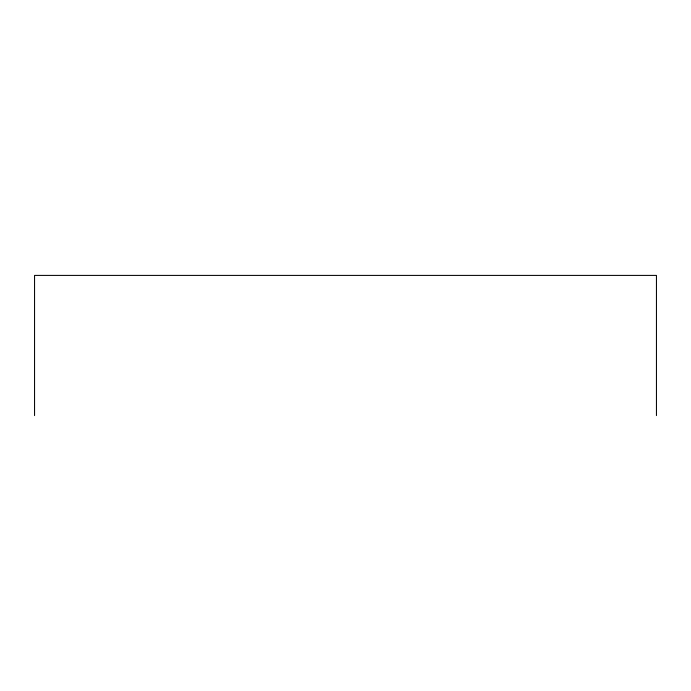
<?xml version="1.0" encoding="UTF-8"?>
<svg xmlns="http://www.w3.org/2000/svg" width="691" height="691" viewBox="0 0 691 691"><rect width="100%" height="100%" fill="white"/><g stroke="black" fill="none" stroke-linecap="round" stroke-linejoin="round"><path stroke-width="1.04" d="M656.45 415.593L656.45 275.407L34.55 275.407L34.55 415.593"/></g></svg>
